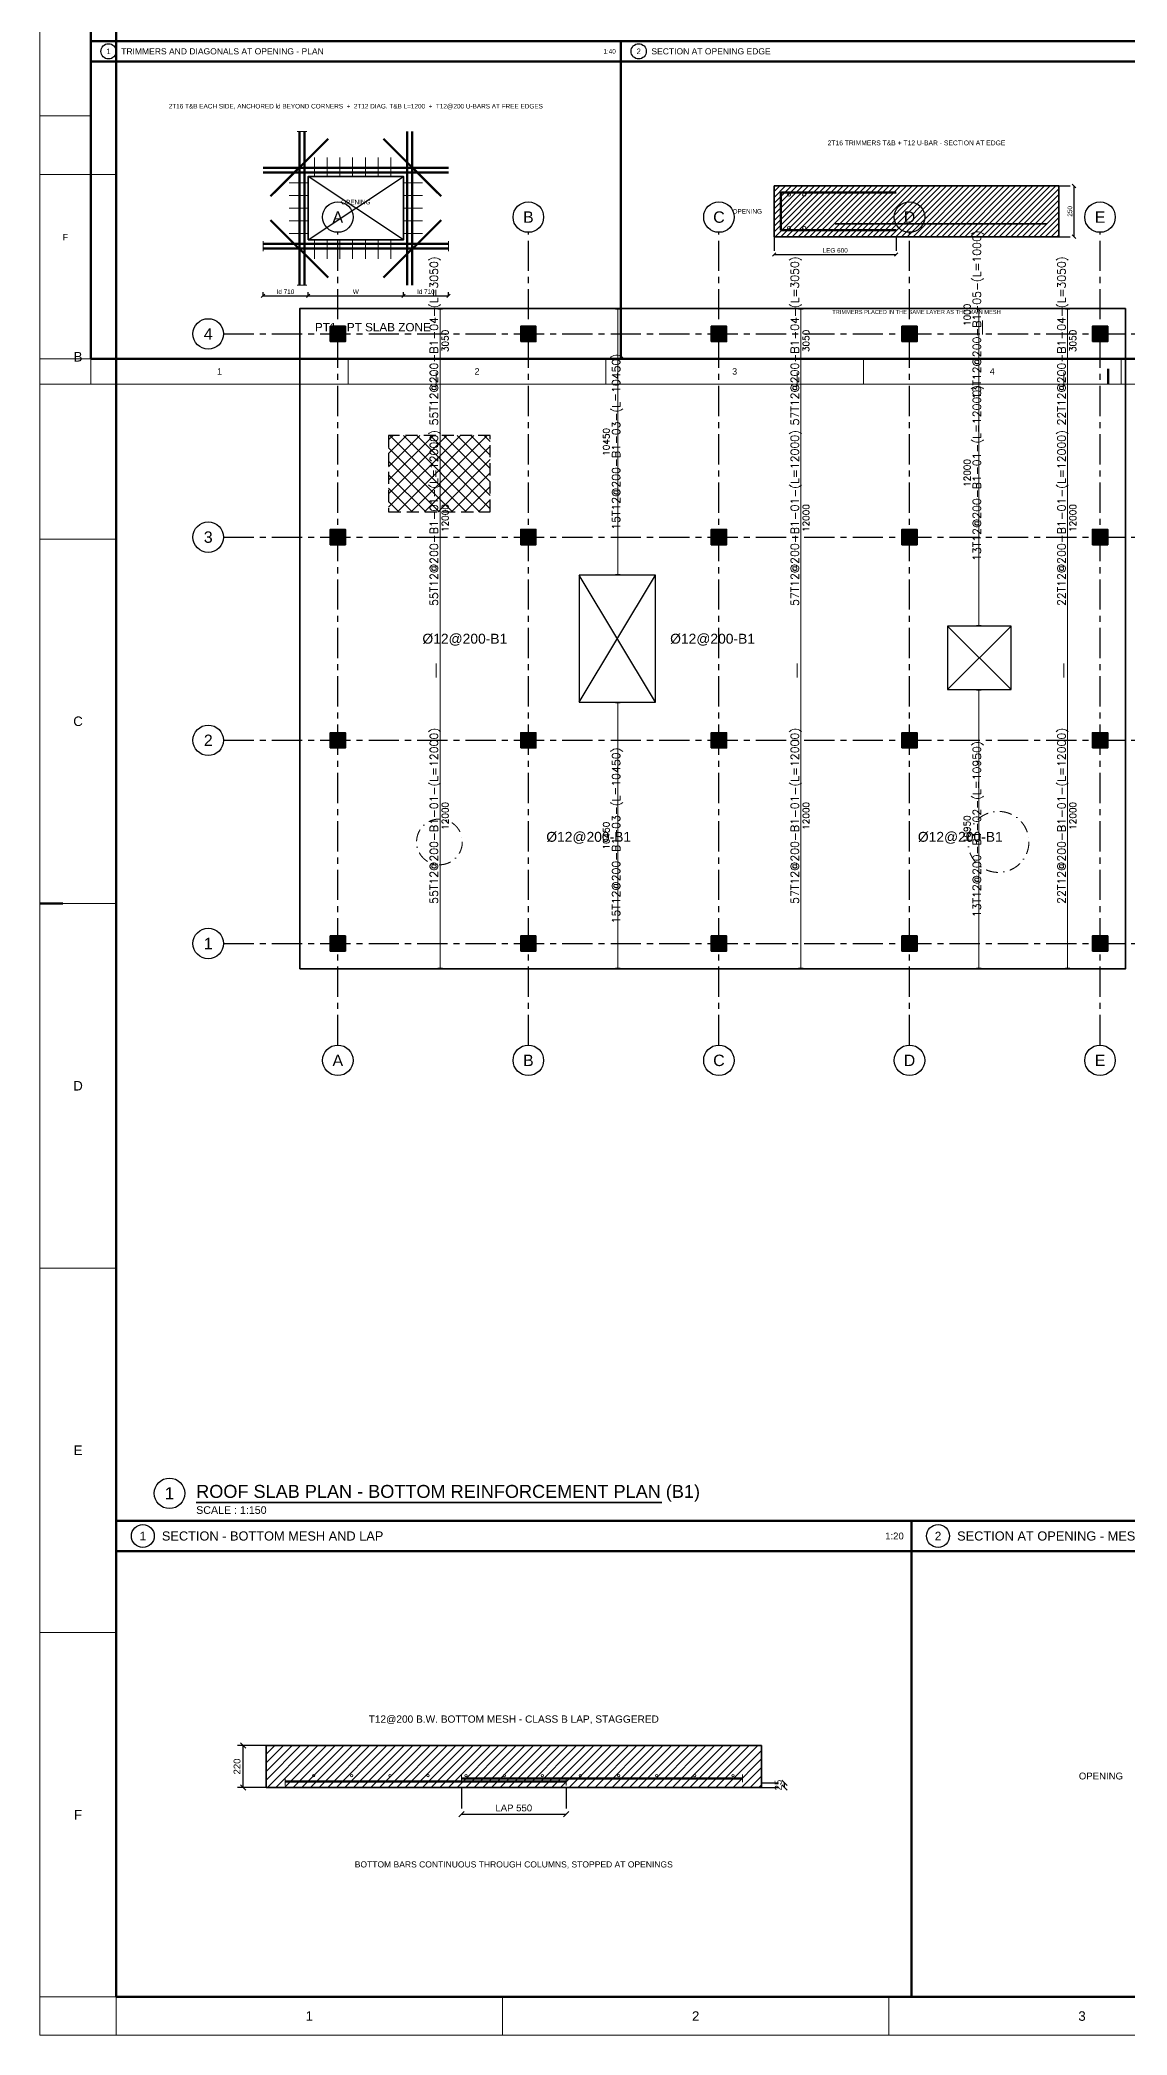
# Model space of a CAD drawing. Header units: millimetres. Extents: x 0 to 396150, y -260000 to 91864.
# Drawn here: x 180000 to 222789, y -130000 to -51450 of the extents above; entities that cross this region are included whole.
import ezdxf
from ezdxf.enums import TextEntityAlignment as Align

# ---------------------------------------------------------------- set-up
doc = ezdxf.new("R2010")
doc.units = ezdxf.units.MM
doc.header["$LTSCALE"] = 37.5
for name, pattern in [('CENTER', [50.8, 31.75, -6.35, 6.35, -6.35]), ('DASHDOT', [25.4, 12.7, -6.35, 0, -6.35]), ('DASHED', [19.05, 12.7, -6.35])]:
    doc.linetypes.add(name, pattern=pattern)
doc.layers.get('0').update_dxf_attribs({"linetype": 'CONTINUOUS'})
for name, color, linetype in [('SPAN-CALLOUT', 3, 'CONTINUOUS'), ('SPAN-COL-HATCH', 8, 'CONTINUOUS'), ('SPAN-DETAIL', 7, 'CONTINUOUS'), ('SPAN-DETAIL-HATCH', 8, 'CONTINUOUS'), ('SPAN-DIM', 8, 'CONTINUOUS'), ('SPAN-GRID', 8, 'CENTER'), ('SPAN-GRID-BUBBLE', 8, 'CONTINUOUS'), ('SPAN-OPENING', 6, 'CONTINUOUS'), ('SPAN-PT-ZONE', 4, 'DASHDOT'), ('SPAN-RB-MESH', 4, 'CONTINUOUS'), ('SPAN-RB-TEXT', 7, 'CONTINUOUS'), ('SPAN-SHEET-NOTES', 7, 'CONTINUOUS'), ('SPAN-SHEET-TEXT', 2, 'CONTINUOUS'), ('SPAN-TEXT', 7, 'CONTINUOUS'), ('SPAN-VOID', 30, 'DASHED'), ('SPAN-VOID-HATCH', 30, 'CONTINUOUS')]:
    doc.layers.add(name, color=color, linetype=linetype)
for name, color, linetype, lineweight in [('SPAN-COL', 7, 'CONTINUOUS', 35), ('SPAN-RB-B1', 6, 'CONTINUOUS', 20), ('SPAN-RB-BOT', 1, 'CONTINUOUS', 20), ('SPAN-RB-TRIM', 6, 'CONTINUOUS', 20), ('SPAN-RB-UBAR', 6, 'CONTINUOUS', 20), ('SPAN-SHEET-FRAME', 7, 'CONTINUOUS', 50), ('SPAN-SHEET-TITLE', 7, 'CONTINUOUS', 25), ('SPAN-SLAB-EDGE', 3, 'CONTINUOUS', 35)]:
    doc.layers.add(name, color=color, linetype=linetype, lineweight=lineweight)
doc.styles.add('SPAN-REBAR', font='romans.shx')
doc.styles.get("Standard").update_dxf_attribs({"font": 'arial.ttf'})

# ---------------------------------------------------------------- blocks, each defined once
blk = doc.blocks.new('FRAMING_REBAR_AROUND_OPENINGS_L01')
at = {"layer": 'SPAN-DETAIL-HATCH'}
h = blk.add_hatch(dxfattribs=at)
h.set_pattern_fill('ANSI31', color=256, scale=50.3937)
h.paths.add_polyline_path([(28900, 5800), (40100, 5800), (40100, 7800), (28900, 7800)])
at = {"layer": 'SPAN-CALLOUT'}
for centre in [(2700, 13100), (23566.666667, 13100)]:
    blk.add_circle(centre, 300, dxfattribs=at)
at = {"layer": 'SPAN-DETAIL', "lineweight": 35}
blk.add_lwpolyline([(28900, 5800), (40100, 5800), (40100, 7800), (28900, 7800)], close=True, dxfattribs=at)
at = {"layer": 'SPAN-DIM'}
for p, q in [((40770, 7730), (40630, 7870)), ((40100, 7800), (40550, 7800)), ((40700, 5800), (40700, 7800)), ((28900, 5800), (28900, 5250)), ((33700, 5800), (33700, 5250)), ((40100, 5800), (40550, 5800)), ((40770, 5730), (40630, 5870)), ((28830, 5030), (28970, 5170)), ((28900, 5100), (33700, 5100)), ((33630, 5030), (33770, 5170)), ((8713.333333, 3405), (8853.333333, 3545)), ((8783.333333, 3475), (8783.333333, 3625)), ((8783.333333, 3475), (10558.333333, 3475)), ((10488.333333, 3405), (10628.333333, 3545)), ((10488.333333, 3405), (10628.333333, 3545)), ((10558.333333, 3475), (10558.333333, 3625)), ((10558.333333, 3475), (10558.333333, 3625)), ((10558.333333, 3475), (14308.333333, 3475)), ((14238.333333, 3405), (14378.333333, 3545)), ((14238.333333, 3405), (14378.333333, 3545)), ((14308.333333, 3475), (14308.333333, 3625)), ((14308.333333, 3475), (14308.333333, 3625)), ((14308.333333, 3475), (16083.333333, 3475)), ((16013.333333, 3405), (16153.333333, 3545)), ((16083.333333, 3475), (16083.333333, 3625))]:
    blk.add_line(p, q, dxfattribs=at)
at = {"layer": 'SPAN-OPENING'}
for p, q in [((10558.333333, 5675), (14308.333333, 8175)), ((14308.333333, 5675), (10558.333333, 8175))]:
    blk.add_line(p, q, dxfattribs=at)
at = {"layer": 'SPAN-OPENING', "lineweight": 35}
blk.add_lwpolyline([(10558.333333, 5675), (14308.333333, 5675), (14308.333333, 8175), (10558.333333, 8175)], close=True, dxfattribs=at)
at = {"layer": 'SPAN-RB-BOT', "lineweight": 35}
blk.add_line((31300, 6304), (39620, 6304), dxfattribs=at)
at = {"layer": 'SPAN-RB-TRIM', "lineweight": 60}
for p, q in [((9076.962483, 7393.62915), (11198.282827, 9514.949494)), ((9218.38384, 7535.050506), (11339.704183, 9656.37085)), ((10220.833333, 3900), (10220.833333, 9950)), ((10408.333333, 3900), (10408.333333, 9950)), ((13526.962483, 9656.37085), (15648.282827, 7535.050506)), ((13668.38384, 9514.949494), (15789.704183, 7393.62915)), ((14458.333333, 3900), (14458.333333, 9950)), ((14645.833333, 3900), (14645.833333, 9950)), ((8783.333333, 8512.5), (16083.333333, 8512.5)), ((8783.333333, 8325), (16083.333333, 8325)), ((11198.282827, 4335.050506), (9076.962483, 6456.37085)), ((11339.704183, 4193.62915), (9218.38384, 6314.949494)), ((15648.282827, 6314.949494), (13526.962483, 4193.62915)), ((15789.704183, 6456.37085), (13668.38384, 4335.050506)), ((8783.333333, 5525), (16083.333333, 5525)), ((8783.333333, 5337.5), (16083.333333, 5337.5))]:
    blk.add_line(p, q, dxfattribs=at)
at = {"layer": 'SPAN-RB-TRIM'}
for p, q in [((10320.833333, 9950), (10120.833333, 9950)), ((10508.333333, 9950), (10308.333333, 9950)), ((8783.333333, 5425), (8783.333333, 5625)), ((16083.333333, 5425), (16083.333333, 5625)), ((8783.333333, 5237.5), (8783.333333, 5437.5)), ((16083.333333, 5237.5), (16083.333333, 5437.5)), ((10320.833333, 3900), (10120.833333, 3900)), ((10508.333333, 3900), (10308.333333, 3900))]:
    blk.add_line(p, q, dxfattribs=at)
for centre in [(29484, 7456), (30084, 7456), (29484, 6144), (30084, 6144)]:
    blk.add_circle(centre, 64, dxfattribs=at)
at = {"layer": 'SPAN-RB-UBAR'}
for p, q in [((10808.333333, 8175), (10808.333333, 8925)), ((11308.333333, 8175), (11308.333333, 8925)), ((11808.333333, 8175), (11808.333333, 8925)), ((12308.333333, 8175), (12308.333333, 8925)), ((12808.333333, 8175), (12808.333333, 8925)), ((13308.333333, 8175), (13308.333333, 8925)), ((13808.333333, 8175), (13808.333333, 8925)), ((10558.333333, 7925), (9808.333333, 7925)), ((14308.333333, 7925), (15058.333333, 7925)), ((10558.333333, 7425), (9808.333333, 7425)), ((14308.333333, 7425), (15058.333333, 7425)), ((10558.333333, 6925), (9808.333333, 6925)), ((10558.333333, 6425), (9808.333333, 6425)), ((14308.333333, 6925), (15058.333333, 6925)), ((14308.333333, 6425), (15058.333333, 6425)), ((10558.333333, 5925), (9808.333333, 5925)), ((10808.333333, 5675), (10808.333333, 4925)), ((11308.333333, 5675), (11308.333333, 4925)), ((11808.333333, 5675), (11808.333333, 4925)), ((12308.333333, 5675), (12308.333333, 4925)), ((12808.333333, 5675), (12808.333333, 4925)), ((13308.333333, 5675), (13308.333333, 4925)), ((13808.333333, 5675), (13808.333333, 4925)), ((14308.333333, 5925), (15058.333333, 5925))]:
    blk.add_line(p, q, dxfattribs=at)
at = {"layer": 'SPAN-RB-UBAR', "lineweight": 60}
blk.add_lwpolyline([(33700, 6064), (29164, 6064), (29164, 7536), (33700, 7536)], dxfattribs=at)
at = {"layer": 'SPAN-SHEET-FRAME'}
for p, q in [((2000, 13500), (64600, 13500)), ((2000, 12700), (22866.666667, 12700)), ((22866.666667, 12700), (43733.333333, 12700)), ((42050, 0), (42050, 600))]:
    blk.add_line(p, q, dxfattribs=at)
at = {"layer": 'SPAN-SHEET-FRAME', "lineweight": 13}
for p, q in [((0, 10566.666667), (2000, 10566.666667)), ((0, 1000), (2000, 1000)), ((2000, 0), (2000, 1000)), ((12137.5, 0), (12137.5, 1000)), ((22275, 0), (22275, 1000)), ((32412.5, 0), (32412.5, 1000)), ((42550, 0), (42550, 1000))]:
    blk.add_line(p, q, dxfattribs=at)
blk.add_lwpolyline([(0, 0), (84100, 0), (84100, 59400), (0, 59400)], close=True, dxfattribs=at)
at = {"layer": 'SPAN-SHEET-FRAME'}
for points in [[(2000, 1000), (83100, 1000), (83100, 58400), (2000, 58400)], [(2000, 1000), (22866.666667, 1000), (22866.666667, 13500), (2000, 13500)], [(22866.666667, 1000), (43733.333333, 1000), (43733.333333, 13500), (22866.666667, 13500)]]:
    blk.add_lwpolyline(points, close=True, dxfattribs=at)
at = {"layer": 'SPAN-CALLOUT'}
for s, p in [('1', (2700, 13100)), ('2', (23566.666667, 13100))]:
    blk.add_text(s, height=220, dxfattribs=at).set_placement(p, align=Align.MIDDLE_CENTER)
at = {"layer": 'SPAN-DIM'}
blk.add_text('250', height=180, rotation=90, dxfattribs=at).set_placement((40628, 6800), align=Align.CENTER)
for s, p in [('LEG 600', (31300, 5172)), ('ld 710', (9670.833333, 3547)), ('W', (12433.333333, 3547)), ('ld 710', (15195.833333, 3547))]:
    blk.add_text(s, height=180, dxfattribs=at).set_placement(p, align=Align.CENTER)
at = {"layer": 'SPAN-OPENING'}
blk.add_text('OPENING', height=180, dxfattribs=at).set_placement((12433.333333, 7075), align=Align.CENTER)
blk.add_text('OPENING', height=180, dxfattribs=at).set_placement((28420, 6800), align=Align.MIDDLE_RIGHT)
at = {"layer": 'SPAN-RB-TEXT'}
for s, height, p in [('2T16 T&B EACH SIDE, ANCHORED ld BEYOND CORNERS  +  2T12 DIAG. T&B L=1200  +  T12@200 U-BARS AT FREE EDGES', 180, (12433.333333, 10850)), ('2T16 TRIMMERS T&B + T12 U-BAR - SECTION AT EDGE', 190, (34500, 9400))]:
    blk.add_text(s, height=height, dxfattribs=at).set_placement(p, align=Align.CENTER)
at = {"layer": 'SPAN-SHEET-FRAME'}
for s, p in [('F', (1000, 5783.333333)), ('1', (7068.75, 500)), ('2', (17206.25, 500)), ('3', (27343.75, 500)), ('4', (37481.25, 500))]:
    blk.add_text(s, height=250, dxfattribs=at).set_placement(p, align=Align.MIDDLE_CENTER)
at = {"layer": 'SPAN-SHEET-NOTES'}
blk.add_text('TRIMMERS PLACED IN THE SAME LAYER AS THE MAIN MESH', height=160, dxfattribs=at).set_placement((34500, 2760), align=Align.CENTER)
at = {"layer": 'SPAN-SHEET-TEXT'}
for s, p in [('TRIMMERS AND DIAGONALS AT OPENING - PLAN', (3200, 13100)), ('SECTION AT OPENING EDGE', (24066.666667, 13100))]:
    blk.add_text(s, height=240, dxfattribs=at).set_placement(p, align=Align.MIDDLE_LEFT)
at = {"layer": 'SPAN-SHEET-TITLE'}
blk.add_text('1:40', height=180, dxfattribs=at).set_placement((22666.666667, 13100), align=Align.MIDDLE_RIGHT)
blk = doc.blocks.new('FRAMING_REBAR_SLAB_PT_BOTTOM_L02')
at = {"layer": 'SPAN-COL-HATCH'}
h = blk.add_hatch(color=256, dxfattribs=at)
h.dxf.hatch_style = 1
h.paths.add_polyline_path([(11425, 66675), (12025, 66675), (12025, 67275), (11425, 67275)])
h = blk.add_hatch(color=256, dxfattribs=at)
h.dxf.hatch_style = 1
h.paths.add_polyline_path([(18925, 66675), (19525, 66675), (19525, 67275), (18925, 67275)])
h = blk.add_hatch(color=256, dxfattribs=at)
h.dxf.hatch_style = 1
h.paths.add_polyline_path([(26425, 66675), (27025, 66675), (27025, 67275), (26425, 67275)])
h = blk.add_hatch(color=256, dxfattribs=at)
h.dxf.hatch_style = 1
h.paths.add_polyline_path([(33925, 66675), (34525, 66675), (34525, 67275), (33925, 67275)])
h = blk.add_hatch(color=256, dxfattribs=at)
h.dxf.hatch_style = 1
h.paths.add_polyline_path([(41425, 66675), (42025, 66675), (42025, 67275), (41425, 67275)])
h = blk.add_hatch(color=256, dxfattribs=at)
h.dxf.hatch_style = 1
h.paths.add_polyline_path([(11425, 58675), (12025, 58675), (12025, 59275), (11425, 59275)])
h = blk.add_hatch(color=256, dxfattribs=at)
h.dxf.hatch_style = 1
h.paths.add_polyline_path([(18925, 58675), (19525, 58675), (19525, 59275), (18925, 59275)])
h = blk.add_hatch(color=256, dxfattribs=at)
h.dxf.hatch_style = 1
h.paths.add_polyline_path([(26425, 58675), (27025, 58675), (27025, 59275), (26425, 59275)])
h = blk.add_hatch(color=256, dxfattribs=at)
h.dxf.hatch_style = 1
h.paths.add_polyline_path([(33925, 58675), (34525, 58675), (34525, 59275), (33925, 59275)])
h = blk.add_hatch(color=256, dxfattribs=at)
h.dxf.hatch_style = 1
h.paths.add_polyline_path([(41425, 58675), (42025, 58675), (42025, 59275), (41425, 59275)])
h = blk.add_hatch(color=256, dxfattribs=at)
h.dxf.hatch_style = 1
h.paths.add_polyline_path([(11425, 50675), (12025, 50675), (12025, 51275), (11425, 51275)])
h = blk.add_hatch(color=256, dxfattribs=at)
h.dxf.hatch_style = 1
h.paths.add_polyline_path([(18925, 50675), (19525, 50675), (19525, 51275), (18925, 51275)])
h = blk.add_hatch(color=256, dxfattribs=at)
h.dxf.hatch_style = 1
h.paths.add_polyline_path([(26425, 50675), (27025, 50675), (27025, 51275), (26425, 51275)])
h = blk.add_hatch(color=256, dxfattribs=at)
h.dxf.hatch_style = 1
h.paths.add_polyline_path([(33925, 50675), (34525, 50675), (34525, 51275), (33925, 51275)])
h = blk.add_hatch(color=256, dxfattribs=at)
h.dxf.hatch_style = 1
h.paths.add_polyline_path([(41425, 50675), (42025, 50675), (42025, 51275), (41425, 51275)])
h = blk.add_hatch(color=256, dxfattribs=at)
h.dxf.hatch_style = 1
h.paths.add_polyline_path([(11425, 42675), (12025, 42675), (12025, 43275), (11425, 43275)])
h = blk.add_hatch(color=256, dxfattribs=at)
h.dxf.hatch_style = 1
h.paths.add_polyline_path([(18925, 42675), (19525, 42675), (19525, 43275), (18925, 43275)])
h = blk.add_hatch(color=256, dxfattribs=at)
h.dxf.hatch_style = 1
h.paths.add_polyline_path([(26425, 42675), (27025, 42675), (27025, 43275), (26425, 43275)])
h = blk.add_hatch(color=256, dxfattribs=at)
h.dxf.hatch_style = 1
h.paths.add_polyline_path([(33925, 42675), (34525, 42675), (34525, 43275), (33925, 43275)])
h = blk.add_hatch(color=256, dxfattribs=at)
h.dxf.hatch_style = 1
h.paths.add_polyline_path([(41425, 42675), (42025, 42675), (42025, 43275), (41425, 43275)])
at = {"layer": 'SPAN-DETAIL-HATCH'}
h = blk.add_hatch(dxfattribs=at)
h.set_pattern_fill('ANSI31', color=256, scale=75.59)
h.paths.add_polyline_path([(8900, 9750), (28400, 9750), (28400, 11400), (8900, 11400)])
at = {"layer": 'SPAN-VOID-HATCH'}
h = blk.add_hatch(dxfattribs=at)
h.set_pattern_fill('ANSI37', color=256, scale=118.11)
h.paths.add_polyline_path([(13725, 59975), (17725, 59975), (17725, 62975), (13725, 62975)])
at = {"layer": 'SPAN-CALLOUT'}
for centre, radius in [((5100, 21330), 600), ((4050, 19650), 450), ((35350, 19650), 450)]:
    blk.add_circle(centre, radius, dxfattribs=at)
at = {"layer": 'SPAN-COL'}
for points in [[(11425, 66675), (12025, 66675), (12025, 67275), (11425, 67275)], [(18925, 66675), (19525, 66675), (19525, 67275), (18925, 67275)], [(26425, 66675), (27025, 66675), (27025, 67275), (26425, 67275)], [(33925, 66675), (34525, 66675), (34525, 67275), (33925, 67275)], [(41425, 66675), (42025, 66675), (42025, 67275), (41425, 67275)], [(11425, 58675), (12025, 58675), (12025, 59275), (11425, 59275)], [(18925, 58675), (19525, 58675), (19525, 59275), (18925, 59275)], [(26425, 58675), (27025, 58675), (27025, 59275), (26425, 59275)], [(33925, 58675), (34525, 58675), (34525, 59275), (33925, 59275)], [(41425, 58675), (42025, 58675), (42025, 59275), (41425, 59275)], [(11425, 50675), (12025, 50675), (12025, 51275), (11425, 51275)], [(18925, 50675), (19525, 50675), (19525, 51275), (18925, 51275)], [(26425, 50675), (27025, 50675), (27025, 51275), (26425, 51275)], [(33925, 50675), (34525, 50675), (34525, 51275), (33925, 51275)], [(41425, 50675), (42025, 50675), (42025, 51275), (41425, 51275)], [(11425, 42675), (12025, 42675), (12025, 43275), (11425, 43275)], [(18925, 42675), (19525, 42675), (19525, 43275), (18925, 43275)], [(26425, 42675), (27025, 42675), (27025, 43275), (26425, 43275)], [(33925, 42675), (34525, 42675), (34525, 43275), (33925, 43275)], [(41425, 42675), (42025, 42675), (42025, 43275), (41425, 43275)]]:
    blk.add_lwpolyline(points, close=True, dxfattribs=at)
at = {"layer": 'SPAN-DETAIL', "lineweight": 35}
blk.add_lwpolyline([(8900, 9750), (28400, 9750), (28400, 11400), (8900, 11400)], close=True, dxfattribs=at)
at = {"layer": 'SPAN-DIM'}
for p, q in [((8900, 11400), (7775, 11400)), ((8105, 11295), (7895, 11505)), ((8000, 9750), (8000, 11400)), ((8900, 9750), (7775, 9750)), ((8105, 9645), (7895, 9855)), ((16587.5, 9750), (16587.5, 8925)), ((20712.5, 9750), (20712.5, 8925)), ((28400, 9937.5), (29075, 9937.5)), ((28400, 9750), (29075, 9750)), ((29405, 9832.5), (29195, 10042.5)), ((29405, 9645), (29195, 9855)), ((29300, 9750), (29300, 9937.5)), ((16482.5, 8595), (16692.5, 8805)), ((16587.5, 8700), (20712.5, 8700)), ((20607.5, 8595), (20817.5, 8805))]:
    blk.add_line(p, q, dxfattribs=at)
at = {"layer": 'SPAN-GRID'}
for p, q in [((11725, 38975), (11725, 70975)), ((19225, 38975), (19225, 70975)), ((26725, 38975), (26725, 70975)), ((34225, 38975), (34225, 70975)), ((41725, 38975), (41725, 70975)), ((7225, 66975), (45725, 66975)), ((7225, 58975), (45725, 58975)), ((7225, 50975), (45725, 50975)), ((7225, 42975), (45725, 42975))]:
    blk.add_line(p, q, dxfattribs=at)
at = {"layer": 'SPAN-GRID-BUBBLE'}
for centre in [(11725, 71575), (19225, 71575), (26725, 71575), (34225, 71575), (41725, 71575), (6625, 66975), (6625, 58975), (6625, 50975), (6625, 42975), (11725, 38375), (19225, 38375), (26725, 38375), (34225, 38375), (41725, 38375)]:
    blk.add_circle(centre, 600, dxfattribs=at)
at = {"layer": 'SPAN-OPENING'}
for p, q in [((21225, 52475), (24225, 57475)), ((24225, 52475), (21225, 57475)), ((35725, 52975), (38225, 55475)), ((38225, 52975), (35725, 55475))]:
    blk.add_line(p, q, dxfattribs=at)
for points in [[(21225, 52475), (24225, 52475), (24225, 57475), (21225, 57475)], [(35725, 52975), (38225, 52975), (38225, 55475), (35725, 55475)]]:
    blk.add_lwpolyline(points, close=True, dxfattribs=at)
at = {"layer": 'SPAN-PT-ZONE'}
blk.add_lwpolyline([(10225, 41975), (42725, 41975), (42725, 67975), (10225, 67975)], close=True, dxfattribs=at)
at = {"layer": 'SPAN-RB-B1'}
for p, q in [((15840, 67950), (15660, 67950)), ((15750, 65450), (15750, 67950)), ((22840, 67950), (22660, 67950)), ((22750, 57500), (22750, 67950)), ((30040, 67950), (29860, 67950)), ((29950, 65450), (29950, 67950)), ((37040, 67950), (36860, 67950)), ((36950, 67500), (36950, 67950)), ((40540, 67950), (40360, 67950)), ((40450, 65450), (40450, 67950)), ((36950, 55500), (36950, 67500)), ((37100, 66950), (37100, 67500)), ((15600, 64900), (15600, 65450)), ((15750, 54000), (15750, 65450)), ((29800, 64900), (29800, 65450)), ((29950, 54000), (29950, 65450)), ((40300, 64900), (40300, 65450)), ((40450, 54000), (40450, 65450)), ((22840, 57500), (22660, 57500)), ((37040, 55500), (36860, 55500)), ((15600, 53450), (15600, 54000)), ((15750, 42000), (15750, 54000)), ((29800, 53450), (29800, 54000)), ((29950, 42000), (29950, 54000)), ((40300, 53450), (40300, 54000)), ((40450, 42000), (40450, 54000)), ((37040, 52950), (36860, 52950)), ((36950, 42000), (36950, 52950)), ((22840, 52450), (22660, 52450)), ((22750, 42000), (22750, 52450)), ((15840, 42000), (15660, 42000)), ((22840, 42000), (22660, 42000)), ((30040, 42000), (29860, 42000)), ((37040, 42000), (36860, 42000)), ((40540, 42000), (40360, 42000))]:
    blk.add_line(p, q, dxfattribs=at)
at = {"layer": 'SPAN-RB-BOT'}
for p, q in [((16587.5, 9958.5), (16587.5, 10258.5)), ((27650, 9958.5), (27650, 10258.5)), ((9650, 9832.5), (9650, 10132.5)), ((20712.5, 9832.5), (20712.5, 10132.5))]:
    blk.add_line(p, q, dxfattribs=at)
at = {"layer": 'SPAN-RB-BOT', "lineweight": 70}
for p, q in [((9650, 9982.5), (20712.5, 9982.5)), ((16587.5, 10108.5), (27650, 10108.5))]:
    blk.add_line(p, q, dxfattribs=at)
at = {"layer": 'SPAN-RB-BOT'}
for centre in [(10775, 10216.5), (12275, 10216.5), (13775, 10216.5), (15275, 10216.5), (16775, 10216.5), (18275, 10216.5), (19775, 10216.5), (21275, 10216.5), (22775, 10216.5), (24275, 10216.5), (25775, 10216.5), (27275, 10216.5)]:
    blk.add_circle(centre, 45, dxfattribs=at)
at = {"layer": 'SPAN-RB-UBAR', "linetype": 'DASHDOT'}
for centre, radius in [((37725, 46975), 1200), ((15725, 46975), 900)]:
    blk.add_circle(centre, radius, dxfattribs=at)
at = {"layer": 'SPAN-SHEET-FRAME', "lineweight": 13}
for p, q in [((0, 73250), (3000, 73250)), ((0, 58900), (3000, 58900)), ((0, 44550), (3000, 44550)), ((0, 30200), (3000, 30200)), ((0, 15850), (3000, 15850)), ((0, 1500), (3000, 1500)), ((3000, 0), (3000, 1500)), ((18206.25, 0), (18206.25, 1500)), ((33412.5, 0), (33412.5, 1500))]:
    blk.add_line(p, q, dxfattribs=at)
at = {"layer": 'SPAN-SHEET-FRAME'}
for p, q in [((0, 44550), (900, 44550)), ((3000, 20250), (96900, 20250)), ((3000, 19050), (34300, 19050)), ((34300, 19050), (65600, 19050))]:
    blk.add_line(p, q, dxfattribs=at)
at = {"layer": 'SPAN-SHEET-FRAME', "lineweight": 13}
blk.add_lwpolyline([(0, 0), (126150, 0), (126150, 89100), (0, 89100)], close=True, dxfattribs=at)
at = {"layer": 'SPAN-SHEET-FRAME'}
for points in [[(3000, 1500), (124650, 1500), (124650, 87600), (3000, 87600)], [(3000, 1500), (34300, 1500), (34300, 20250), (3000, 20250)], [(34300, 1500), (65600, 1500), (65600, 20250), (34300, 20250)]]:
    blk.add_lwpolyline(points, close=True, dxfattribs=at)
at = {"layer": 'SPAN-SHEET-TITLE', "lineweight": 35}
blk.add_line((6150, 20970), (24480, 20970), dxfattribs=at)
at = {"layer": 'SPAN-SLAB-EDGE', "color": 3}
blk.add_lwpolyline([(10225, 41975), (42725, 41975), (42725, 67975), (10225, 67975)], close=True, dxfattribs=at)
at = {"layer": 'SPAN-VOID'}
blk.add_lwpolyline([(13725, 59975), (17725, 59975), (17725, 62975), (13725, 62975)], close=True, dxfattribs=at)
at = {"layer": 'SPAN-CALLOUT'}
for s, height, p in [('1', 480, (5100, 21330)), ('1', 330, (4050, 19650)), ('2', 330, (35350, 19650))]:
    blk.add_text(s, height=height, dxfattribs=at).set_placement(p, align=Align.MIDDLE_CENTER)
at = {"layer": 'SPAN-DIM'}
for s, p in [('220', (7892, 10575)), ('25', (29192, 9843.75))]:
    blk.add_text(s, height=270, rotation=90, dxfattribs=at).set_placement(p, align=Align.CENTER)
blk.add_text('LAP 550', height=270, dxfattribs=at).set_placement((18650, 8808), align=Align.CENTER)
at = {"layer": 'SPAN-OPENING'}
blk.add_text('OPENING', height=270, dxfattribs=at).set_placement((42630, 10200), align=Align.MIDDLE_RIGHT)
at = {"layer": 'SPAN-PT-ZONE'}
blk.add_text('PT1 - PT SLAB ZONE', height=330, dxfattribs=at).set_placement((10825, 67075))
at = {"layer": 'SPAN-RB-MESH'}
for p in [(16725, 54975), (26475, 54975), (21600, 47175), (36225, 47175)]:
    blk.add_text('Ø12@200-B1', height=390, dxfattribs=at).set_placement(p, align=Align.MIDDLE_CENTER)
at = {"layer": 'SPAN-RB-TEXT', "style": 'SPAN-REBAR'}
for s, height, p in [('13T12@200-B1-05-(L=1000)', 315, (37032.5, 67725)), ('55T12@200-B1-04-(L=3050)', 315, (15667.5, 66700)), ('57T12@200-B1-04-(L=3050)', 315, (29867.5, 66700)), ('22T12@200-B1-04-(L=3050)', 315, (40367.5, 66700)), ('1000', 255, (36620, 67725)), ('3050', 255, (16080, 66700)), ('3050', 255, (30280, 66700)), ('3050', 255, (40780, 66700)), ('15T12@200-B1-03-(L=10450)', 315, (22832.5, 62725)), ('13T12@200-B1-01-(L=12000)', 315, (37032.5, 61500)), ('55T12@200-B1-01-(L=12000)', 315, (15667.5, 59725)), ('10450', 255, (22420, 62725)), ('57T12@200-B1-01-(L=12000)', 315, (29867.5, 59725)), ('22T12@200-B1-01-(L=12000)', 315, (40367.5, 59725)), ('12000', 255, (36620, 61500)), ('12000', 255, (16080, 59725)), ('12000', 255, (30280, 59725)), ('12000', 255, (40780, 59725)), ('55T12@200-B1-01-(L=12000)', 315, (15667.5, 48000)), ('57T12@200-B1-01-(L=12000)', 315, (29867.5, 48000)), ('22T12@200-B1-01-(L=12000)', 315, (40367.5, 48000)), ('15T12@200-B1-03-(L=10450)', 315, (22832.5, 47225)), ('13T12@200-B1-02-(L=10950)', 315, (37032.5, 47475)), ('12000', 255, (16080, 48000)), ('12000', 255, (30280, 48000)), ('10950', 255, (36620, 47475)), ('12000', 255, (40780, 48000)), ('10450', 255, (22420, 47225))]:
    blk.add_text(s, height=height, rotation=90, dxfattribs=at).set_placement(p, align=Align.CENTER)
at = {"layer": 'SPAN-RB-TEXT'}
blk.add_text('T12@200 B.W. BOTTOM MESH - CLASS B LAP, STAGGERED', height=285, dxfattribs=at).set_placement((18650, 12300), align=Align.CENTER)
at = {"layer": 'SPAN-SHEET-FRAME'}
for s, p in [('B', (1500, 66075)), ('C', (1500, 51725)), ('D', (1500, 37375)), ('E', (1500, 23025)), ('F', (1500, 8675)), ('1', (10603.12, 750)), ('2', (25809.38, 750)), ('3', (41015.62, 750))]:
    blk.add_text(s, height=375, dxfattribs=at).set_placement(p, align=Align.MIDDLE_CENTER)
at = {"layer": 'SPAN-SHEET-NOTES'}
blk.add_text('BOTTOM BARS CONTINUOUS THROUGH COLUMNS, STOPPED AT OPENINGS', height=240, dxfattribs=at).set_placement((18650, 6600), align=Align.CENTER)
at = {"layer": 'SPAN-SHEET-TEXT'}
blk.add_text('ROOF SLAB PLAN - BOTTOM REINFORCEMENT PLAN (B1)', height=510, dxfattribs=at).set_placement((6150, 21150))
for s, p in [('SECTION - BOTTOM MESH AND LAP', (4800, 19650)), ('SECTION AT OPENING - MESH STOPPED', (36100, 19650))]:
    blk.add_text(s, height=360, dxfattribs=at).set_placement(p, align=Align.MIDDLE_LEFT)
at = {"layer": 'SPAN-SHEET-TITLE'}
blk.add_text('SCALE : 1:150', height=300, dxfattribs=at).set_placement((6150, 20520))
blk.add_text('1:20', height=270, dxfattribs=at).set_placement((34000, 19650), align=Align.MIDDLE_RIGHT)
at = {"layer": 'SPAN-TEXT'}
for s, p in [('A', (11725, 71575)), ('B', (19225, 71575)), ('C', (26725, 71575)), ('D', (34225, 71575)), ('E', (41725, 71575)), ('4', (6625, 66975)), ('3', (6625, 58975)), ('2', (6625, 50975)), ('1', (6625, 42975)), ('A', (11725, 38375)), ('B', (19225, 38375)), ('C', (26725, 38375)), ('D', (34225, 38375)), ('E', (41725, 38375))]:
    blk.add_text(s, height=450, dxfattribs=at).set_placement(p, align=Align.MIDDLE_CENTER)

msp = doc.modelspace()

# ---------------------------------------------------------------- block references
for name, p in [('FRAMING_REBAR_AROUND_OPENINGS_L01', (180000, -65000)), ('FRAMING_REBAR_SLAB_PT_BOTTOM_L02', (180000, -130000))]:
    msp.add_blockref(name, p)

doc.saveas('drawing.dxf')
